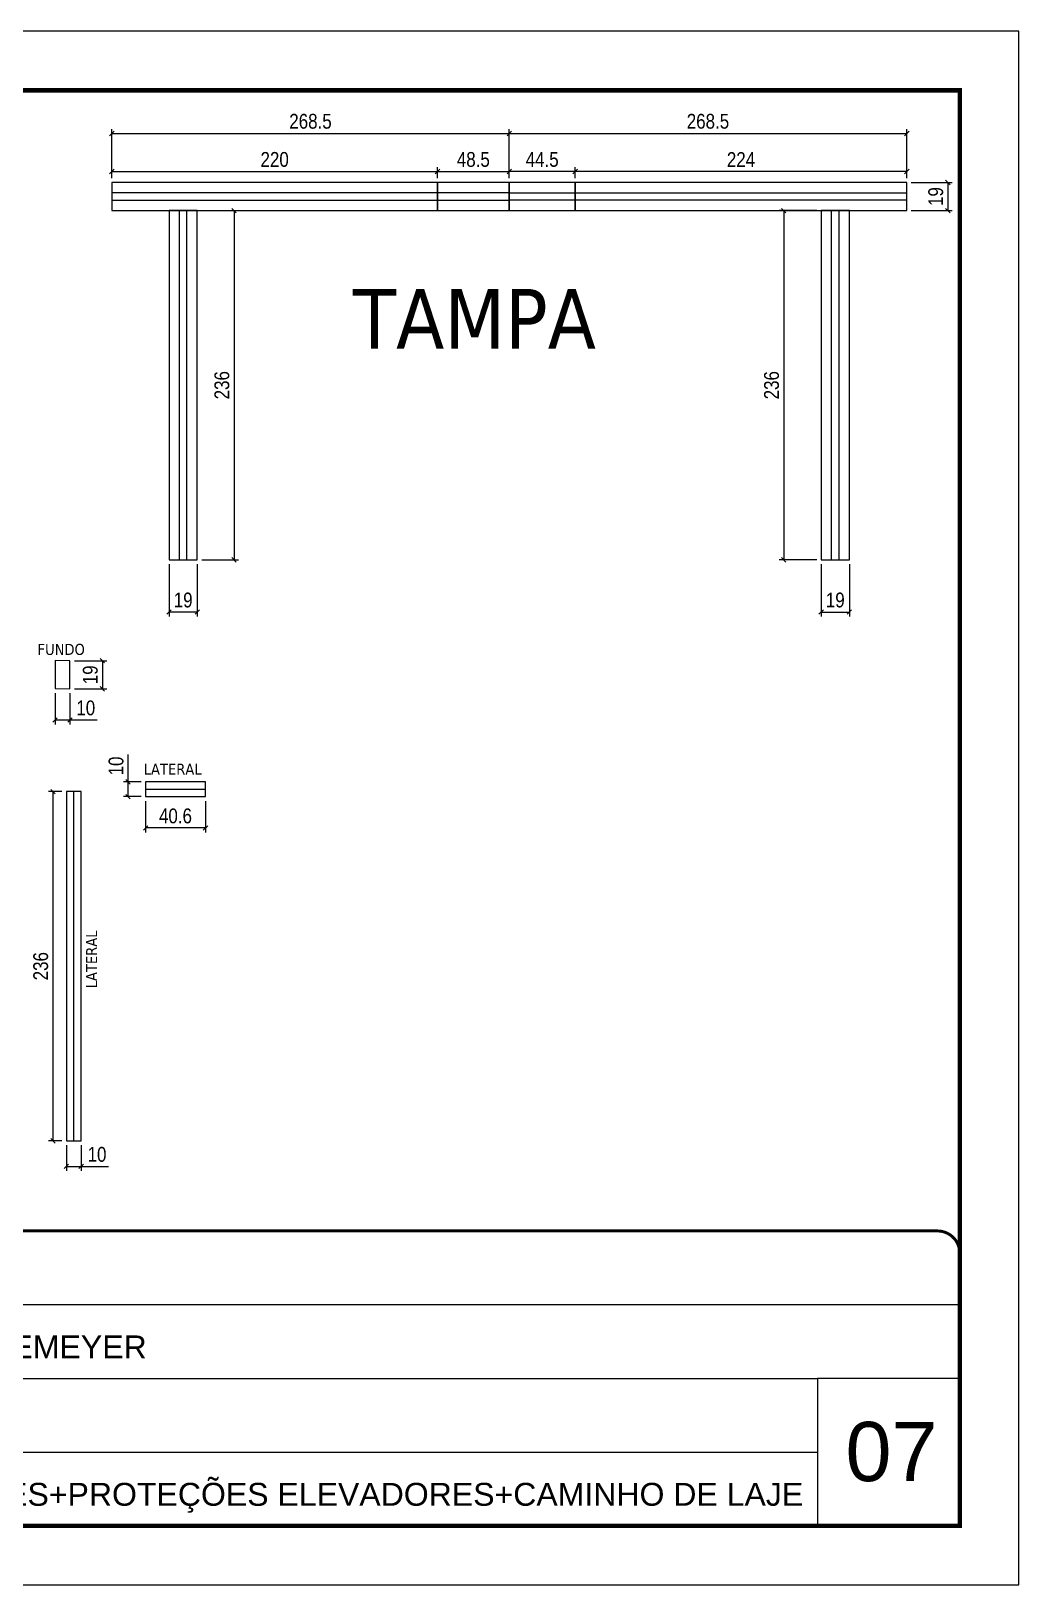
# Model space of a CAD drawing. Extents: x 2451 to 8691, y 515 to 3859.
# Drawn here: x 6439 to 7106, y 1663 to 2713 of the extents above; entities that cross this region are included whole.
import ezdxf

# ---------------------------------------------------------------- set-up
doc = ezdxf.new("R2010")
doc.units = 0
doc.linetypes.add('CONTINUO', pattern=[0])
doc.linetypes.add('DASHED', pattern=[0.75, 0.5, -0.25])
for name, color, linetype, lineweight in [('CARIMBO', 255, 'Continuous', 9), ('Folhas', 255, 'Continuous', 9), ('SARRAFO DE PRESSAO', 251, 'DASHED', 9)]:
    doc.layers.add(name, color=color, linetype=linetype, lineweight=lineweight)
for name, color, linetype in [('COTA', 241, 'Continuous'), ('Painéis', 200, 'Continuous'), ('SARR_2.2x10', 60, 'Continuous'), ('SARR_2.2x7', 40, 'Continuous'), ('texto', 7, 'Continuous')]:
    doc.layers.add(name, color=color, linetype=linetype)
doc.styles.add('ARIAL', font='arial.ttf')
doc.styles.add('COTA TECNICA', font='techl___.ttf', dxfattribs={"height": 10})
doc.styles.get("Standard").update_dxf_attribs({"font": 'arial.ttf'})
doc.dimstyles.new('PAINEL', dxfattribs={"dimtxt": 10, "dimasz": 3, "dimexe": 3, "dimexo": 3, "dimgap": 3, "dimtad": 1, "dimdec": 1, "dimzin": 12, "dimdsep": 46, "dimtxsty": 'COTA TECNICA', "dimblk1": 'OBLIQUE', "dimblk2": 'OBLIQUE', "dimsah": 1, "dimcen": 0.9, "dimclrd": 4, "dimclre": 4, "dimclrt": 240, "dimadec": 1, "dimazin": 3, "dimtfac": 1, "dimtdec": 1, "dimtmove": 0, "dimatfit": 3, "dimfxl": 1, "dimtolj": 1, "dimtzin": 12, "dimarcsym": 0})

# ---------------------------------------------------------------- blocks, each defined once
blk = doc.blocks.new('9999999999')
at = {"color": 30, "linetype": 'CONTINUO'}
for p, q in [((98564.6, 34379.6), (99584, 34379.6)), ((98564.6, 34329.8), (99488, 34329.8)), ((99584, 34329.8), (99488, 34329.8)), ((99488, 34329.8), (99488, 34230.2)), ((98564.6, 34280), (99488, 34280))]:
    blk.add_line(p, q, dxfattribs=at)
at = {"color": 30, "linetype": 'CONTINUO', "const_width": 2}
blk.add_lwpolyline([(99584, 34230.2), (99584, 34414.4, 0.414214), (99569, 34429.4), (98229, 34429.4, 0.414214), (98214, 34414.4), (98214, 34245.2, 0.414214), (98229, 34230.2), (99584, 34230.2)], format="xyb", dxfattribs=at)
at = {"layer": 'Folhas'}
blk.add_lwpolyline([(98139, 34190.2), (99624, 34190.2), (99624, 35240.2), (98139, 35240.2)], close=True, dxfattribs=at)
at = {"layer": 'Folhas', "color": 30, "const_width": 3}
blk.add_lwpolyline([(98214, 34230.2), (99584, 34230.2), (99584, 35200.2), (98214, 35200.2)], close=True, dxfattribs=at)
at = {"color": 7, "linetype": 'Continuous', "ltscale": 5, "style": 'ARIAL'}
for s, p in [('VALDIR NIEMEYER', (98837.7, 34343.3)), ('CAPACETES+PROTEÇÕES ELEVADORES+CAMINHO DE LAJE', (98837.7, 34243.7))]:
    blk.add_text(s, height=15.483, dxfattribs=at).set_placement(p)
blk = doc.blocks.new('_Oblique')
at = {"color": 0, "linetype": 'ByBlock', "lineweight": -2}
blk.add_line((-0.5, -0.5), (0.5, 0.5), dxfattribs=at)
blk = doc.blocks.new('*D415')
at = {"layer": 'Defpoints', "color": 4, "linetype": 'ByBlock', "lineweight": -2, "transparency": 16777216}
for p, q in [((6463, 1960.2), (6463, 1942.9)), ((6473, 1960.2), (6473, 1942.9)), ((6463, 1945.9), (6473, 1945.9)), ((6473, 1945.9), (6491.5, 1945.9))]:
    blk.add_line(p, q, dxfattribs=at)
at = {"layer": 'Defpoints', "color": 0, "linetype": 'ByBlock', "transparency": 16777216}
for p in [(6463, 1963.2), (6473, 1963.2), (6473, 1945.9)]:
    blk.add_point(p, dxfattribs=at)
at = {"layer": 'Defpoints', "color": 4, "linetype": 'ByBlock', "lineweight": -2, "transparency": 16777216, "xscale": 3, "yscale": 3, "zscale": 3, "rotation": 180}
blk.add_blockref('_Oblique', (6463, 1945.9), dxfattribs=at)
at = {"layer": 'Defpoints', "color": 4, "linetype": 'ByBlock', "lineweight": -2, "transparency": 16777216, "xscale": 3, "yscale": 3, "zscale": 3}
blk.add_blockref('_Oblique', (6473, 1945.9), dxfattribs=at)
at = {"layer": 'Defpoints', "color": 240, "linetype": 'ByBlock', "transparency": 16777216, "insert": (6483.7, 1954), "char_height": 10, "attachment_point": 5, "style": 'COTA TECNICA'}
blk.add_mtext('\\A1;10', dxfattribs=at)
blk = doc.blocks.new('*D416')
at = {"layer": 'COTA', "color": 4, "linetype": 'ByBlock', "lineweight": -2, "transparency": 16777216}
for p, q in [((6460, 2199.2), (6451, 2199.2)), ((6454, 1963.2), (6454, 2199.2)), ((6460, 1963.2), (6451, 1963.2))]:
    blk.add_line(p, q, dxfattribs=at)
at = {"layer": 'Defpoints', "color": 0, "linetype": 'ByBlock', "transparency": 16777216}
for p in [(6454, 2199.2), (6463, 2199.2), (6463, 1963.2)]:
    blk.add_point(p, dxfattribs=at)
at = {"layer": 'COTA', "color": 4, "linetype": 'ByBlock', "lineweight": -2, "transparency": 16777216, "xscale": 3, "yscale": 3, "zscale": 3}
for p, rotation in [((6454, 2199.2), 90), ((6454, 1963.2), 270)]:
    blk.add_blockref('_Oblique', p, dxfattribs=dict(at, rotation=rotation))
at = {"layer": 'COTA', "color": 240, "linetype": 'ByBlock', "transparency": 16777216, "insert": (6445.7, 2081.2), "char_height": 10, "attachment_point": 5, "rotation": 90, "style": 'COTA TECNICA'}
blk.add_mtext('\\A1;236', dxfattribs=at)
blk = doc.blocks.new('*D417')
at = {"layer": 'Defpoints', "color": 4, "linetype": 'ByBlock', "lineweight": -2, "transparency": 16777216}
for p, q in [((6504.7, 2205.8), (6504.7, 2224.2)), ((6513.5, 2205.8), (6501.7, 2205.8)), ((6504.7, 2195.8), (6504.7, 2205.8)), ((6513.5, 2195.8), (6501.7, 2195.8))]:
    blk.add_line(p, q, dxfattribs=at)
at = {"layer": 'Defpoints', "color": 0, "linetype": 'ByBlock', "transparency": 16777216}
for p in [(6504.7, 2205.8), (6516.5, 2205.8), (6516.5, 2195.8)]:
    blk.add_point(p, dxfattribs=at)
at = {"layer": 'Defpoints', "color": 4, "linetype": 'ByBlock', "lineweight": -2, "transparency": 16777216, "xscale": 3, "yscale": 3, "zscale": 3}
for p, rotation in [((6504.7, 2205.8), 90), ((6504.7, 2195.8), 270)]:
    blk.add_blockref('_Oblique', p, dxfattribs=dict(at, rotation=rotation))
at = {"layer": 'Defpoints', "color": 240, "linetype": 'ByBlock', "transparency": 16777216, "insert": (6496.6, 2216.5), "char_height": 10, "attachment_point": 5, "rotation": 90, "style": 'COTA TECNICA'}
blk.add_mtext('\\A1;10', dxfattribs=at)
blk = doc.blocks.new('*D418')
at = {"layer": 'COTA', "color": 4, "linetype": 'ByBlock', "lineweight": -2, "transparency": 16777216}
for p, q in [((6516.5, 2192.8), (6516.5, 2171.6)), ((6557, 2192.8), (6557, 2171.6)), ((6557, 2174.6), (6516.5, 2174.6))]:
    blk.add_line(p, q, dxfattribs=at)
at = {"layer": 'Defpoints', "color": 0, "linetype": 'ByBlock', "transparency": 16777216}
for p in [(6516.5, 2195.8), (6557, 2195.8), (6516.5, 2174.6)]:
    blk.add_point(p, dxfattribs=at)
at = {"layer": 'COTA', "color": 4, "linetype": 'ByBlock', "lineweight": -2, "transparency": 16777216, "xscale": 3, "yscale": 3, "zscale": 3, "rotation": 180}
blk.add_blockref('_Oblique', (6516.5, 2174.6), dxfattribs=at)
at = {"layer": 'COTA', "color": 4, "linetype": 'ByBlock', "lineweight": -2, "transparency": 16777216, "xscale": 3, "yscale": 3, "zscale": 3}
blk.add_blockref('_Oblique', (6557, 2174.6), dxfattribs=at)
at = {"layer": 'COTA', "color": 240, "linetype": 'ByBlock', "transparency": 16777216, "insert": (6536.7, 2182.7), "char_height": 10, "attachment_point": 5, "style": 'COTA TECNICA'}
blk.add_mtext('\\A1;40.6', dxfattribs=at)
blk = doc.blocks.new('*D422')
at = {"layer": 'COTA', "color": 4, "linetype": 'ByBlock', "lineweight": -2, "transparency": 16777216}
for p, q in [((6554.4, 2591.8), (6579.3, 2591.8)), ((6576.3, 2591.8), (6576.3, 2355.8)), ((6554.4, 2355.8), (6579.3, 2355.8))]:
    blk.add_line(p, q, dxfattribs=at)
at = {"layer": 'Defpoints', "color": 0, "linetype": 'ByBlock', "transparency": 16777216}
for p in [(6551.4, 2591.8), (6551.4, 2355.8), (6576.3, 2355.8)]:
    blk.add_point(p, dxfattribs=at)
at = {"layer": 'COTA', "color": 4, "linetype": 'ByBlock', "lineweight": -2, "transparency": 16777216, "xscale": 3, "yscale": 3, "zscale": 3}
for p, rotation in [((6576.3, 2591.8), 90), ((6576.3, 2355.8), 270)]:
    blk.add_blockref('_Oblique', p, dxfattribs=dict(at, rotation=rotation))
at = {"layer": 'COTA', "color": 240, "linetype": 'ByBlock', "transparency": 16777216, "insert": (6568.1, 2473.8), "char_height": 10, "attachment_point": 5, "rotation": 90, "style": 'COTA TECNICA'}
blk.add_mtext('\\A1;236', dxfattribs=at)
blk = doc.blocks.new('*D423')
at = {"layer": 'COTA', "color": 4, "linetype": 'ByBlock', "lineweight": -2, "transparency": 16777216}
for p, q in [((6969.9, 2591.8), (6944.6, 2591.8)), ((6947.6, 2591.8), (6947.6, 2355.8)), ((6969.9, 2355.8), (6944.6, 2355.8))]:
    blk.add_line(p, q, dxfattribs=at)
at = {"layer": 'Defpoints', "color": 0, "linetype": 'ByBlock', "transparency": 16777216}
for p in [(6972.9, 2591.8), (6947.6, 2355.8), (6972.9, 2355.8)]:
    blk.add_point(p, dxfattribs=at)
at = {"layer": 'COTA', "color": 4, "linetype": 'ByBlock', "lineweight": -2, "transparency": 16777216, "xscale": 3, "yscale": 3, "zscale": 3}
for p, rotation in [((6947.6, 2591.8), 90), ((6947.6, 2355.8), 270)]:
    blk.add_blockref('_Oblique', p, dxfattribs=dict(at, rotation=rotation))
at = {"layer": 'COTA', "color": 240, "linetype": 'ByBlock', "transparency": 16777216, "insert": (6939.4, 2473.8), "char_height": 10, "attachment_point": 5, "rotation": 90, "style": 'COTA TECNICA'}
blk.add_mtext('\\A1;236', dxfattribs=at)
blk = doc.blocks.new('*D424')
at = {"layer": 'COTA', "color": 4, "linetype": 'ByBlock', "lineweight": -2, "transparency": 16777216}
for p, q in [((6532.4, 2352.8), (6532.4, 2317.5)), ((6551.4, 2352.8), (6551.4, 2317.5)), ((6551.4, 2320.5), (6532.4, 2320.5))]:
    blk.add_line(p, q, dxfattribs=at)
at = {"layer": 'Defpoints', "color": 0, "linetype": 'ByBlock', "transparency": 16777216}
for p in [(6532.4, 2355.8), (6551.4, 2355.8), (6532.4, 2320.5)]:
    blk.add_point(p, dxfattribs=at)
at = {"layer": 'COTA', "color": 4, "linetype": 'ByBlock', "lineweight": -2, "transparency": 16777216, "xscale": 3, "yscale": 3, "zscale": 3, "rotation": 180}
blk.add_blockref('_Oblique', (6532.4, 2320.5), dxfattribs=at)
at = {"layer": 'COTA', "color": 4, "linetype": 'ByBlock', "lineweight": -2, "transparency": 16777216, "xscale": 3, "yscale": 3, "zscale": 3}
blk.add_blockref('_Oblique', (6551.4, 2320.5), dxfattribs=at)
at = {"layer": 'COTA', "color": 240, "linetype": 'ByBlock', "transparency": 16777216, "insert": (6541.9, 2328.6), "char_height": 10, "attachment_point": 5, "style": 'COTA TECNICA'}
blk.add_mtext('\\A1;19', dxfattribs=at)
blk = doc.blocks.new('*D425')
at = {"layer": 'COTA', "color": 4, "linetype": 'ByBlock', "lineweight": -2, "transparency": 16777216}
for p, q in [((6972.9, 2352.8), (6972.9, 2317.5)), ((6991.9, 2352.8), (6991.9, 2317.5)), ((6972.9, 2320.5), (6991.9, 2320.5))]:
    blk.add_line(p, q, dxfattribs=at)
at = {"layer": 'Defpoints', "color": 0, "linetype": 'ByBlock', "transparency": 16777216}
for p in [(6972.9, 2355.8), (6991.9, 2355.8), (6991.9, 2320.5)]:
    blk.add_point(p, dxfattribs=at)
at = {"layer": 'COTA', "color": 4, "linetype": 'ByBlock', "lineweight": -2, "transparency": 16777216, "xscale": 3, "yscale": 3, "zscale": 3, "rotation": 180}
blk.add_blockref('_Oblique', (6972.9, 2320.5), dxfattribs=at)
at = {"layer": 'COTA', "color": 4, "linetype": 'ByBlock', "lineweight": -2, "transparency": 16777216, "xscale": 3, "yscale": 3, "zscale": 3}
blk.add_blockref('_Oblique', (6991.9, 2320.5), dxfattribs=at)
at = {"layer": 'COTA', "color": 240, "linetype": 'ByBlock', "transparency": 16777216, "insert": (6982.4, 2328.6), "char_height": 10, "attachment_point": 5, "style": 'COTA TECNICA'}
blk.add_mtext('\\A1;19', dxfattribs=at)
blk = doc.blocks.new('*D426')
at = {"layer": 'COTA', "color": 4, "linetype": 'ByBlock', "lineweight": -2, "transparency": 16777216}
for p, q in [((7033.7, 2610.8), (7061.4, 2610.8)), ((7058.4, 2610.8), (7058.4, 2591.8)), ((7033.7, 2591.8), (7061.4, 2591.8))]:
    blk.add_line(p, q, dxfattribs=at)
at = {"layer": 'Defpoints', "color": 0, "linetype": 'ByBlock', "transparency": 16777216}
for p in [(7030.7, 2610.8), (7030.7, 2591.8), (7058.4, 2591.8)]:
    blk.add_point(p, dxfattribs=at)
at = {"layer": 'COTA', "color": 4, "linetype": 'ByBlock', "lineweight": -2, "transparency": 16777216, "xscale": 3, "yscale": 3, "zscale": 3}
for p, rotation in [((7058.4, 2610.8), 90), ((7058.4, 2591.8), 270)]:
    blk.add_blockref('_Oblique', p, dxfattribs=dict(at, rotation=rotation))
at = {"layer": 'COTA', "color": 240, "linetype": 'ByBlock', "transparency": 16777216, "insert": (7050.3, 2601.3), "char_height": 10, "attachment_point": 5, "rotation": 90, "style": 'COTA TECNICA'}
blk.add_mtext('\\A1;19', dxfattribs=at)
blk = doc.blocks.new('*D427')
at = {"layer": 'COTA', "color": 4, "linetype": 'ByBlock', "lineweight": -2, "transparency": 16777216}
for p, q in [((6493.7, 2613.8), (6493.7, 2646.9)), ((6762.2, 2613.8), (6762.2, 2646.9)), ((6493.7, 2643.9), (6762.2, 2643.9))]:
    blk.add_line(p, q, dxfattribs=at)
at = {"layer": 'Defpoints', "color": 0, "linetype": 'ByBlock', "transparency": 16777216}
for p in [(6762.2, 2643.9), (6493.7, 2610.8), (6762.2, 2610.8)]:
    blk.add_point(p, dxfattribs=at)
at = {"layer": 'COTA', "color": 4, "linetype": 'ByBlock', "lineweight": -2, "transparency": 16777216, "xscale": 3, "yscale": 3, "zscale": 3, "rotation": 180}
blk.add_blockref('_Oblique', (6493.7, 2643.9), dxfattribs=at)
at = {"layer": 'COTA', "color": 4, "linetype": 'ByBlock', "lineweight": -2, "transparency": 16777216, "xscale": 3, "yscale": 3, "zscale": 3}
blk.add_blockref('_Oblique', (6762.2, 2643.9), dxfattribs=at)
at = {"layer": 'COTA', "color": 240, "linetype": 'ByBlock', "transparency": 16777216, "insert": (6627.9, 2652.1), "char_height": 10, "attachment_point": 5, "style": 'COTA TECNICA'}
blk.add_mtext('\\A1;268.5', dxfattribs=at)
blk = doc.blocks.new('*D428')
at = {"layer": 'COTA', "color": 4, "linetype": 'ByBlock', "lineweight": -2, "transparency": 16777216}
for p, q in [((6762.2, 2613.8), (6762.2, 2646.9)), ((7030.7, 2613.8), (7030.7, 2646.9)), ((6762.2, 2643.9), (7030.7, 2643.9))]:
    blk.add_line(p, q, dxfattribs=at)
at = {"layer": 'Defpoints', "color": 0, "linetype": 'ByBlock', "transparency": 16777216}
for p in [(7030.7, 2643.9), (6762.2, 2610.8), (7030.7, 2610.8)]:
    blk.add_point(p, dxfattribs=at)
at = {"layer": 'COTA', "color": 4, "linetype": 'ByBlock', "lineweight": -2, "transparency": 16777216, "xscale": 3, "yscale": 3, "zscale": 3, "rotation": 180}
blk.add_blockref('_Oblique', (6762.2, 2643.9), dxfattribs=at)
at = {"layer": 'COTA', "color": 4, "linetype": 'ByBlock', "lineweight": -2, "transparency": 16777216, "xscale": 3, "yscale": 3, "zscale": 3}
blk.add_blockref('_Oblique', (7030.7, 2643.9), dxfattribs=at)
at = {"layer": 'COTA', "color": 240, "linetype": 'ByBlock', "transparency": 16777216, "insert": (6896.4, 2652.1), "char_height": 10, "attachment_point": 5, "style": 'COTA TECNICA'}
blk.add_mtext('\\A1;268.5', dxfattribs=at)
blk = doc.blocks.new('*D429')
at = {"layer": 'COTA', "color": 4, "linetype": 'ByBlock', "lineweight": -2, "transparency": 16777216}
for p, q in [((6493.7, 2613.8), (6493.7, 2621.2)), ((6493.7, 2618.2), (6713.7, 2618.2)), ((6713.7, 2613.8), (6713.7, 2621.2))]:
    blk.add_line(p, q, dxfattribs=at)
at = {"layer": 'Defpoints', "color": 0, "linetype": 'ByBlock', "transparency": 16777216}
for p in [(6713.7, 2618.2), (6493.7, 2610.8), (6713.7, 2610.8)]:
    blk.add_point(p, dxfattribs=at)
at = {"layer": 'COTA', "color": 4, "linetype": 'ByBlock', "lineweight": -2, "transparency": 16777216, "xscale": 3, "yscale": 3, "zscale": 3, "rotation": 180}
blk.add_blockref('_Oblique', (6493.7, 2618.2), dxfattribs=at)
at = {"layer": 'COTA', "color": 4, "linetype": 'ByBlock', "lineweight": -2, "transparency": 16777216, "xscale": 3, "yscale": 3, "zscale": 3}
blk.add_blockref('_Oblique', (6713.7, 2618.2), dxfattribs=at)
at = {"layer": 'COTA', "color": 240, "linetype": 'ByBlock', "transparency": 16777216, "insert": (6603.7, 2626.3), "char_height": 10, "attachment_point": 5, "style": 'COTA TECNICA'}
blk.add_mtext('\\A1;220', dxfattribs=at)
blk = doc.blocks.new('*D430')
at = {"layer": 'COTA', "color": 4, "linetype": 'ByBlock', "lineweight": -2, "transparency": 16777216}
for p, q in [((6713.7, 2613.8), (6713.7, 2621.2)), ((6713.7, 2618.2), (6762.2, 2618.2)), ((6762.2, 2613.8), (6762.2, 2621.2))]:
    blk.add_line(p, q, dxfattribs=at)
at = {"layer": 'Defpoints', "color": 0, "linetype": 'ByBlock', "transparency": 16777216}
for p in [(6762.2, 2618.2), (6713.7, 2610.8), (6762.2, 2610.8)]:
    blk.add_point(p, dxfattribs=at)
at = {"layer": 'COTA', "color": 4, "linetype": 'ByBlock', "lineweight": -2, "transparency": 16777216, "xscale": 3, "yscale": 3, "zscale": 3, "rotation": 180}
blk.add_blockref('_Oblique', (6713.7, 2618.2), dxfattribs=at)
at = {"layer": 'COTA', "color": 4, "linetype": 'ByBlock', "lineweight": -2, "transparency": 16777216, "xscale": 3, "yscale": 3, "zscale": 3}
blk.add_blockref('_Oblique', (6762.2, 2618.2), dxfattribs=at)
at = {"layer": 'COTA', "color": 240, "linetype": 'ByBlock', "transparency": 16777216, "insert": (6737.9, 2626.3), "char_height": 10, "attachment_point": 5, "style": 'COTA TECNICA'}
blk.add_mtext('\\A1;48.5', dxfattribs=at)
blk = doc.blocks.new('*D298')
at = {"layer": 'COTA', "color": 4, "linetype": 'ByBlock', "lineweight": -2, "transparency": 16777216}
for p, q in [((6806.7, 2613.8), (6806.7, 2621.2)), ((7030.7, 2618.2), (6806.7, 2618.2)), ((7030.7, 2613.8), (7030.7, 2621.2))]:
    blk.add_line(p, q, dxfattribs=at)
at = {"layer": 'Defpoints', "color": 0, "linetype": 'ByBlock', "transparency": 16777216}
for p in [(6806.7, 2618.2), (6806.7, 2610.8), (7030.7, 2610.8)]:
    blk.add_point(p, dxfattribs=at)
at = {"layer": 'COTA', "color": 4, "linetype": 'ByBlock', "lineweight": -2, "transparency": 16777216, "xscale": 3, "yscale": 3, "zscale": 3, "rotation": 180}
blk.add_blockref('_Oblique', (6806.7, 2618.2), dxfattribs=at)
at = {"layer": 'COTA', "color": 4, "linetype": 'ByBlock', "lineweight": -2, "transparency": 16777216, "xscale": 3, "yscale": 3, "zscale": 3}
blk.add_blockref('_Oblique', (7030.7, 2618.2), dxfattribs=at)
at = {"layer": 'COTA', "color": 240, "linetype": 'ByBlock', "transparency": 16777216, "insert": (6918.7, 2626.3), "char_height": 10, "attachment_point": 5, "style": 'COTA TECNICA'}
blk.add_mtext('\\A1;224', dxfattribs=at)
blk = doc.blocks.new('*D299')
at = {"layer": 'COTA', "color": 4, "linetype": 'ByBlock', "lineweight": -2, "transparency": 16777216}
for p, q in [((6762.2, 2613.8), (6762.2, 2621.2)), ((6806.7, 2618.2), (6762.2, 2618.2)), ((6806.7, 2613.8), (6806.7, 2621.2))]:
    blk.add_line(p, q, dxfattribs=at)
at = {"layer": 'Defpoints', "color": 0, "linetype": 'ByBlock', "transparency": 16777216}
for p in [(6762.2, 2618.2), (6762.2, 2610.8), (6806.7, 2610.8)]:
    blk.add_point(p, dxfattribs=at)
at = {"layer": 'COTA', "color": 4, "linetype": 'ByBlock', "lineweight": -2, "transparency": 16777216, "xscale": 3, "yscale": 3, "zscale": 3, "rotation": 180}
blk.add_blockref('_Oblique', (6762.2, 2618.2), dxfattribs=at)
at = {"layer": 'COTA', "color": 4, "linetype": 'ByBlock', "lineweight": -2, "transparency": 16777216, "xscale": 3, "yscale": 3, "zscale": 3}
blk.add_blockref('_Oblique', (6806.7, 2618.2), dxfattribs=at)
at = {"layer": 'COTA', "color": 240, "linetype": 'ByBlock', "transparency": 16777216, "insert": (6784.4, 2626.3), "char_height": 10, "attachment_point": 5, "style": 'COTA TECNICA'}
blk.add_mtext('\\A1;44.5', dxfattribs=at)
blk = doc.blocks.new('*D352')
at = {"layer": 'Defpoints', "color": 4, "linetype": 'ByBlock', "lineweight": -2, "transparency": 16777216}
for p, q in [((6468.4, 2287.6), (6490.3, 2287.6)), ((6487.3, 2287.6), (6487.3, 2268.6)), ((6468.4, 2268.6), (6490.3, 2268.6))]:
    blk.add_line(p, q, dxfattribs=at)
at = {"layer": 'Defpoints', "color": 0, "linetype": 'ByBlock', "transparency": 16777216}
for p in [(6465.4, 2287.6), (6465.4, 2268.6), (6487.3, 2268.6)]:
    blk.add_point(p, dxfattribs=at)
at = {"layer": 'Defpoints', "color": 4, "linetype": 'ByBlock', "lineweight": -2, "transparency": 16777216, "xscale": 3, "yscale": 3, "zscale": 3}
for p, rotation in [((6487.3, 2287.6), 90), ((6487.3, 2268.6), 270)]:
    blk.add_blockref('_Oblique', p, dxfattribs=dict(at, rotation=rotation))
at = {"layer": 'Defpoints', "color": 240, "linetype": 'ByBlock', "transparency": 16777216, "insert": (6479.2, 2278.1), "char_height": 10, "attachment_point": 5, "rotation": 90, "style": 'COTA TECNICA'}
blk.add_mtext('\\A1;19', dxfattribs=at)
blk = doc.blocks.new('*D353')
at = {"layer": 'Defpoints', "color": 4, "linetype": 'ByBlock', "lineweight": -2, "transparency": 16777216}
for p, q in [((6455.4, 2265.8), (6455.4, 2244.6)), ((6465.4, 2265.6), (6465.4, 2244.6)), ((6455.4, 2247.6), (6465.4, 2247.6)), ((6465.4, 2247.6), (6483.8, 2247.6))]:
    blk.add_line(p, q, dxfattribs=at)
at = {"layer": 'Defpoints', "color": 0, "linetype": 'ByBlock', "transparency": 16777216}
for p in [(6455.4, 2268.8), (6465.4, 2268.6), (6465.4, 2247.6)]:
    blk.add_point(p, dxfattribs=at)
at = {"layer": 'Defpoints', "color": 4, "linetype": 'ByBlock', "lineweight": -2, "transparency": 16777216, "xscale": 3, "yscale": 3, "zscale": 3, "rotation": 180}
blk.add_blockref('_Oblique', (6455.4, 2247.6), dxfattribs=at)
at = {"layer": 'Defpoints', "color": 4, "linetype": 'ByBlock', "lineweight": -2, "transparency": 16777216, "xscale": 3, "yscale": 3, "zscale": 3}
blk.add_blockref('_Oblique', (6465.4, 2247.6), dxfattribs=at)
at = {"layer": 'Defpoints', "color": 240, "linetype": 'ByBlock', "transparency": 16777216, "insert": (6476.1, 2255.7), "char_height": 10, "attachment_point": 5, "style": 'COTA TECNICA'}
blk.add_mtext('\\A1;10', dxfattribs=at)

msp = doc.modelspace()

# ---------------------------------------------------------------- linework, layer by layer
at = {"layer": 'Painéis'}
for p, q in [((6713.69, 2610.85), (6713.69, 2591.85)), ((6713.69, 2591.85), (6713.69, 2610.85)), ((6713.69, 2591.85), (6713.69, 2610.85)), ((6806.69, 2610.85), (6806.69, 2591.85)), ((6806.69, 2591.85), (6806.69, 2610.85)), ((6806.69, 2591.85), (6806.69, 2610.85))]:
    msp.add_line(p, q, dxfattribs=at)
for points in [[(6762.19, 2610.85), (6493.69, 2610.85), (6493.69, 2591.85), (6532.44, 2591.85), (6551.44, 2591.85), (6762.19, 2591.85)], [(7030.68, 2610.85), (6762.19, 2610.85), (6762.19, 2591.85), (6972.94, 2591.85), (6991.94, 2591.85), (7030.68, 2591.85)], [(6551.44, 2590.05), (6551.44, 2591.85), (6532.44, 2591.85), (6532.44, 2590.05), (6532.44, 2355.85), (6551.44, 2355.85)], [(6991.94, 2590.05), (6991.94, 2591.85), (6972.94, 2591.85), (6972.94, 2590.05), (6972.94, 2355.85), (6991.94, 2355.85)], [(6465.4, 2287.65), (6455.4, 2287.78), (6455.4, 2268.78), (6465.4, 2268.65)], [(6516.46, 2195.8), (6557.01, 2195.8), (6557.01, 2205.8), (6516.46, 2205.8)], [(6473.02, 2199.2), (6463.02, 2199.2), (6463.02, 1963.2), (6473.02, 1963.2)]]:
    msp.add_lwpolyline(points, close=True, dxfattribs=at)
at = {"layer": 'SARR_2.2x10', "linetype": 'ByBlock'}
for p, q in [((6468.02, 1963.2), (6468.02, 2199.2)), ((6516.46, 2200.8), (6557.01, 2200.8))]:
    msp.add_line(p, q, dxfattribs=at)
at = {"layer": 'SARR_2.2x7'}
for p, q in [((6762.19, 2603.85), (6493.69, 2603.85)), ((6493.69, 2598.85), (6762.19, 2598.85)), ((6762.19, 2603.85), (7030.69, 2603.85)), ((7030.69, 2598.85), (6762.19, 2598.85)), ((6539.44, 2355.85), (6539.44, 2591.85)), ((6544.44, 2355.85), (6544.44, 2591.85)), ((6979.94, 2355.85), (6979.94, 2591.85)), ((6984.94, 2355.85), (6984.94, 2591.85))]:
    msp.add_line(p, q, dxfattribs=at)

# ---------------------------------------------------------------- block references
at = {"layer": 'SARRAFO DE PRESSAO', "color": 6, "linetype": 'ByBlock'}
msp.add_blockref('9999999999', (-92517.53, -32527.1), dxfattribs=at)

# ---------------------------------------------------------------- texts
at = {"layer": 'CARIMBO', "style": 'ARIAL'}
msp.add_text('07', height=40, dxfattribs=at).set_placement((6989.31, 1733.25))
at = {"layer": 'texto', "color": 0, "attachment_point": 5}
for s, insert, char_height in [('{\\fTahoma|b0|i0|c0|p34;\\C4;TAMPA}', (6738.67, 2518.64), 40.387), ('{\\fTahoma|b0|i0|c0|p34;\\C4;FUNDO}', (6459.5, 2295.21), 7.5), ('{\\fTahoma|b0|i0|c0|p34;\\C4;LATERAL}', (6534.79, 2214.33), 7.5)]:
    msp.add_mtext(s, dxfattribs=dict(at, insert=insert, char_height=char_height))
at = {"layer": 'texto', "color": 0, "insert": (6480.05, 2085.8), "char_height": 7.5, "attachment_point": 5, "rotation": 90}
msp.add_mtext('{\\fTahoma|b0|i0|c0|p34;\\C4;LATERAL}', dxfattribs=at)

# ---------------------------------------------------------------- dimensions: what is measured, and where the dimension line sits
at = {"layer": 'COTA', "linetype": 'ByBlock'}
for base, p1, p2, override, picture, middle in [((6762.19, 2643.93), (6493.69, 2610.85), (6762.19, 2610.85), {"dimarcsym": 2}, '*D427', (6627.94, 2652.06)), ((7030.68, 2643.93), (6762.19, 2610.85), (7030.68, 2610.85), {"dimtmove": 1, "dimarcsym": 2}, '*D428', (6896.43, 2652.06)), ((6713.69, 2618.19), (6493.69, 2610.85), (6713.69, 2610.85), {"dimarcsym": 2}, '*D429', (6603.69, 2626.29)), ((6532.44, 2320.52), (6551.44, 2355.85), (6532.44, 2355.85), {"dimarcsym": 2}, '*D424', (6541.94, 2328.61)), ((6991.94, 2320.52), (6972.94, 2355.85), (6991.94, 2355.85), {"dimarcsym": 2}, '*D425', (6982.44, 2328.61)), ((6516.45933226, 2174.57262146), (6557.00933226, 2195.79662913), (6516.45933226, 2195.79662913), {"dimarcsym": 2}, '*D418', (6536.73433226, 2182.67496064))]:
    dim = msp.add_linear_dim(base=base, p1=p1, p2=p2, dimstyle='PAINEL', override=override, dxfattribs=at)
    dim.commit()
    dim.dimension.update_dxf_attribs({"geometry": picture, "text_midpoint": middle})
dim = msp.add_linear_dim(base=(6762.19, 2618.19), p1=(6713.69, 2610.85), p2=(6762.19, 2610.85), dimstyle='PAINEL', override={"dimtmove": 1, "dimarcsym": 2}, dxfattribs=at)
dim.commit()
dim.dimension.update_dxf_attribs({"geometry": '*D430', "text_midpoint": (6737.94, 2618.19), "dimtype": 160})
dim = msp.add_linear_dim(base=(6762.19, 2618.19), p1=(6806.69, 2610.85), p2=(6762.19, 2610.85), angle=180, dimstyle='PAINEL', override={"dimtmove": 1, "dimarcsym": 2}, dxfattribs=at)
dim.commit()
dim.dimension.update_dxf_attribs({"geometry": '*D299', "text_midpoint": (6784.44, 2618.19), "dimtype": 160})
for base, p1, p2, angle, picture, middle in [((6806.69, 2618.19), (7030.69, 2610.85), (6806.69, 2610.85), 180, '*D298', (6918.69, 2626.26)), ((7058.44, 2591.85), (7030.68, 2610.85), (7030.68, 2591.85), 90, '*D426', (7050.35, 2601.35)), ((6576.3, 2355.85), (6551.44, 2591.85), (6551.44, 2355.85), 90, '*D422', (6568.08, 2473.85)), ((6947.6, 2355.85), (6972.94, 2591.85), (6972.94, 2355.85), 90, '*D423', (6939.39, 2473.85)), ((6453.97, 2199.2), (6463.02, 1963.2), (6463.02, 2199.2), 90, '*D416', (6445.75, 2081.2))]:
    dim = msp.add_linear_dim(base=base, p1=p1, p2=p2, angle=angle, dimstyle='PAINEL', override={"dimarcsym": 2}, dxfattribs=at)
    dim.commit()
    dim.dimension.update_dxf_attribs({"geometry": picture, "text_midpoint": middle})
at = {"layer": 'Defpoints', "linetype": 'ByBlock'}
for base, p1, p2, picture, middle in [((6487.32, 2268.65), (6465.4, 2287.65), (6465.4, 2268.65), '*D352', (6479.23, 2278.15)), ((6504.72, 2205.8), (6516.46, 2195.8), (6516.46, 2205.8), '*D417', (6496.61, 2216.51))]:
    dim = msp.add_linear_dim(base=base, p1=p1, p2=p2, angle=90, dimstyle='PAINEL', override={"dimarcsym": 2}, dxfattribs=at)
    dim.commit()
    dim.dimension.update_dxf_attribs({"geometry": picture, "text_midpoint": middle})
for base, p1, p2, picture, middle in [((6465.4, 2247.56), (6455.4, 2268.78), (6465.4, 2268.65), '*D353', (6476.11, 2255.66)), ((6473.02, 1945.91), (6463.02, 1963.2), (6473.02, 1963.2), '*D415', (6483.74, 1954.01))]:
    dim = msp.add_linear_dim(base=base, p1=p1, p2=p2, dimstyle='PAINEL', override={"dimarcsym": 2}, dxfattribs=at)
    dim.commit()
    dim.dimension.update_dxf_attribs({"geometry": picture, "text_midpoint": middle})

doc.saveas('drawing.dxf')
